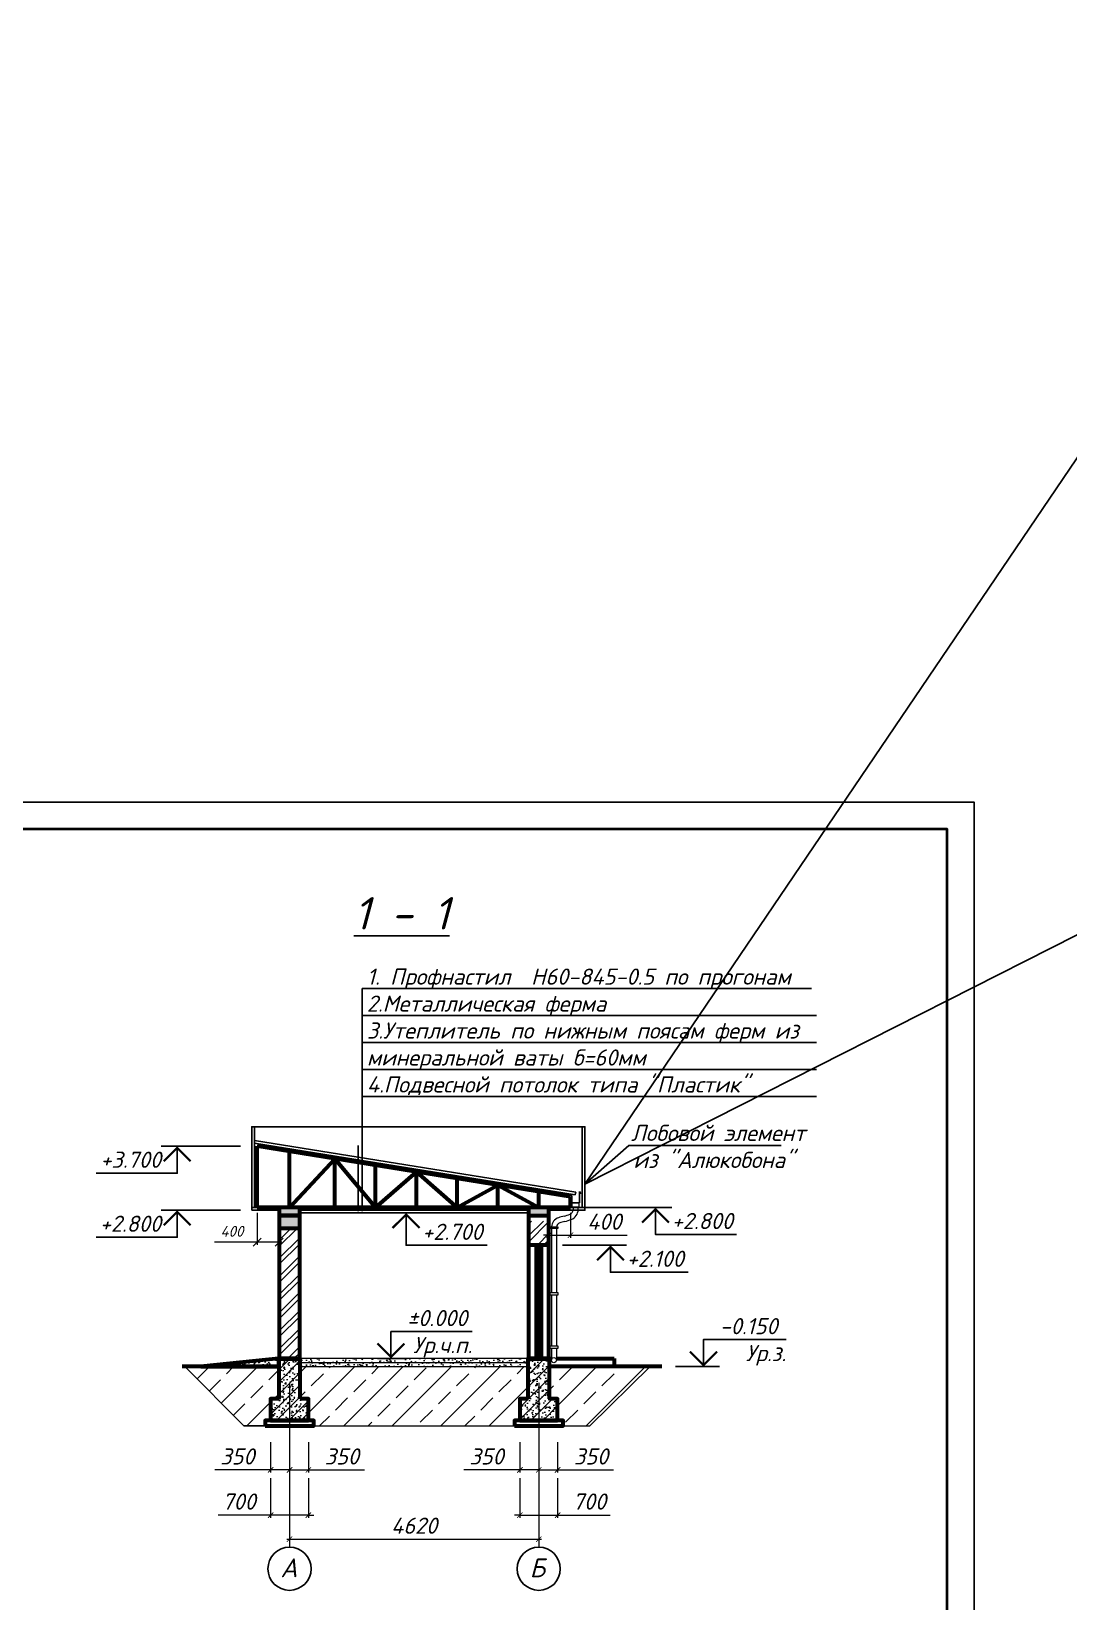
# Model space of a CAD drawing. Extents: x 108150 to 142535, y -18867 to -9422.
# Drawn here: x 138421.6 to 138613.8, y -16699.6 to -16408.3 of the extents above; entities that cross this region are included whole.
import ezdxf
from ezdxf.enums import TextEntityAlignment as Align

# ---------------------------------------------------------------- set-up
doc = ezdxf.new("R2010")
doc.units = 0
doc.header["$MEASUREMENT"] = 0
doc.header["$PDMODE"] = 32
doc.header["$PDSIZE"] = 0.6
doc.layers.add('1', color=4, linetype='Continuous', lineweight=40)
doc.styles.add('ГОСТ -3', font='isocpeui.ttf', dxfattribs={"height": 3})
doc.styles.add('ГОСТ 300', font='isocpeui.ttf', dxfattribs={"height": 300})
doc.styles.add('ГОСТ-2', font='isocpeui.ttf', dxfattribs={"oblique": 1, "height": 2})
doc.styles.add('ГОСТ-3А', font='isocpeui.ttf', dxfattribs={"height": 3})
doc.dimstyles.new('100-2', dxfattribs={"dimscale": 0, "dimtxt": 2, "dimasz": 1.5, "dimexe": 0.5, "dimexo": 1, "dimgap": 1, "dimtad": 1, "dimdec": 0, "dimlfac": 100, "dimdsep": 46, "dimtxsty": 'ГОСТ-2', "dimblk": 'OBLIQUE', "dimcen": 2, "dimdle": 0.5, "dimclrd": 7, "dimclre": 7, "dimclrt": 7, "dimadec": 0, "dimazin": 0, "dimtfac": 1, "dimtdec": 0, "dimtmove": 0, "dimatfit": 3, "dimfxl": 2, "dimlwd": 15, "dimlwe": 15, "dimarcsym": 0})
doc.dimstyles.new('100-3А', dxfattribs={"dimtxt": 3, "dimasz": 1, "dimexe": 0.5, "dimexo": 1, "dimgap": 1, "dimtad": 1, "dimdec": 0, "dimlfac": 100, "dimtxsty": 'ГОСТ -3', "dimblk": 'ARCHTICK', "dimcen": 2.5, "dimdle": 0.5, "dimclrd": 7, "dimclre": 7, "dimclrt": 7, "dimadec": 0, "dimazin": 0, "dimtfac": 1, "dimtdec": 0, "dimtmove": 0, "dimatfit": 0, "dimldrblk": 'DOT', "dimfxl": 1, "dimlwd": 15, "dimlwe": 15, "dimarcsym": 0})
doc.dimstyles.new('м100', dxfattribs={"dimtxt": 2.5, "dimasz": 2.5, "dimexe": 2, "dimexo": 0.625, "dimtad": 1, "dimdec": 0, "dimlfac": 100, "dimtxsty": 'Standard', "dimblk": 'OBLIQUE', "dimcen": -2.5, "dimdle": 2, "dimadec": 0, "dimazin": 0, "dimtfac": 1, "dimtdec": 0, "dimtmove": 0, "dimatfit": 3, "dimfxl": 1, "dimarcsym": 0})
pattern_1 = [(50, (147010.3048, -7911.6775), (2.27730836, -0.19923857), [0.238125, -2.619375]), (355, (147010.3048, -7911.6775), (-0.44053532, 2.38820804), [0.1905, -2.0955]), (100.451, (147010.4946, -7911.6941), (1.83678127, 2.1889586), [0.202375, -2.226125]), (46.1842, (147010.3048, -7911.0425), (3.388488, -0.5255291), [0.3571875, -3.9290625]), (96.6356, (147010.5872, -7911.0863), (2.9675529, 3.09281945), [0.3035625, -3.3391875]), (351.184, (147010.3048, -7911.0425), (2.9675576, 3.092814), [0.28575, -3.14325]), (21, (147010.6223, -7911.2013), (1.895186, -1.27831898), [0.238125, -2.619375]), (326, (147010.6223, -7911.2013), (0.77252535, 2.30234958), [0.1905, -2.0955]), (71.4514, (147010.7802, -7911.3078), (2.66770613, 1.02403572), [0.202375, -2.226125]), (37.5, (147010.3048, -7911.6775), (0.03860754, 1.056937986), [0, -2.0701, 0, -2.12725, 0, -2.1034375]), (7.5, (147010.3048, -7911.6775), (0.83524578, 1.25225719), [0, -1.21285, 0, -2.022475, 0, -0.8016875]), (327.5, (147009.5968, -7911.6775), (1.69488244, -0.0716093), [0, -0.79375, 0, -2.4765, 0, -3.286125]), (317.5, (147009.2793, -7911.6775), (1.85161477, 0.31783114), [0, -1.031875, 0, -1.64465, 0, -2.333625])]
pattern_2 = [(45, (147010.3048, -7911.6775), (-1.12253202, 1.12253202), [])]

# ---------------------------------------------------------------- blocks, each defined once
blk = doc.blocks.new('_ArchTick')
at = {"color": 0, "linetype": 'ByBlock', "const_width": 0.15}
blk.add_lwpolyline([(-0.5, -0.5), (0.5, 0.5)], dxfattribs=at)
blk = doc.blocks.new('*D2759')
at = {"color": 7, "lineweight": 15, "transparency": 16777216}
for p, q in [((138465.92, -16676.66), (138465.92, -16684.05)), ((138472.92, -16676.66), (138472.92, -16684.05)), ((138465.92, -16683.55), (138456.16, -16683.55)), ((138472.92, -16683.55), (138465.92, -16683.55)), ((138472.92, -16683.55), (138473.92, -16683.55))]:
    blk.add_line(p, q, dxfattribs=at)
at = {"layer": 'Defpoints', "color": 0, "lineweight": 0, "transparency": 16777216}
for p in [(138465.92, -16675.66), (138472.92, -16675.66), (138465.92, -16683.55)]:
    blk.add_point(p, dxfattribs=at)
at = {"color": 7, "lineweight": 15, "transparency": 16777216}
blk.add_blockref('_ArchTick', (138465.92, -16683.55), dxfattribs=at)
at = {"color": 7, "lineweight": 15, "transparency": 16777216, "rotation": 180}
blk.add_blockref('_ArchTick', (138472.92, -16683.55), dxfattribs=at)
at = {"color": 7, "lineweight": 25, "transparency": 16777216, "insert": (138460.04, -16681.03), "char_height": 3, "attachment_point": 5, "style": 'ГОСТ-3А'}
blk.add_mtext('700', dxfattribs=at)
blk = doc.blocks.new('_Dot')
at = {"color": 0, "linetype": 'ByBlock', "lineweight": -2}
blk.add_line((-0.5, 0), (-1, 0), dxfattribs=at)
at = {"color": 0, "linetype": 'ByBlock', "const_width": 0.5}
blk.add_lwpolyline([(-0.25, 0, 1), (0.25, 0, 1)], format="xyb", close=True, dxfattribs=at)
blk = doc.blocks.new('*D2761')
at = {"color": 7, "lineweight": 15, "transparency": 16777216}
for p, q in [((138515.62, -16670), (138515.62, -16675.66)), ((138519.12, -16670), (138519.12, -16675.66)), ((138515.62, -16675.16), (138514.62, -16675.16)), ((138515.62, -16675.16), (138519.12, -16675.16)), ((138519.12, -16675.16), (138529.49, -16675.16))]:
    blk.add_line(p, q, dxfattribs=at)
at = {"layer": 'Defpoints', "color": 0, "lineweight": 0, "transparency": 16777216}
for p in [(138515.62, -16669), (138519.12, -16669), (138519.12, -16675.16)]:
    blk.add_point(p, dxfattribs=at)
at = {"color": 7, "lineweight": 15, "transparency": 16777216}
blk.add_blockref('_ArchTick', (138515.62, -16675.16), dxfattribs=at)
at = {"color": 7, "lineweight": 15, "transparency": 16777216, "rotation": 180}
blk.add_blockref('_ArchTick', (138519.12, -16675.16), dxfattribs=at)
at = {"color": 7, "lineweight": 25, "transparency": 16777216, "insert": (138525.31, -16672.66), "char_height": 3, "attachment_point": 5, "style": 'ГОСТ-3А'}
blk.add_mtext('350', dxfattribs=at)
blk = doc.blocks.new('*D2762')
at = {"color": 7, "lineweight": 15, "transparency": 16777216}
for p, q in [((138512.12, -16670), (138512.12, -16675.66)), ((138515.62, -16670), (138515.62, -16675.66)), ((138512.12, -16675.16), (138501.75, -16675.16)), ((138515.62, -16675.16), (138512.12, -16675.16)), ((138515.62, -16675.16), (138516.62, -16675.16))]:
    blk.add_line(p, q, dxfattribs=at)
at = {"layer": 'Defpoints', "color": 0, "lineweight": 0, "transparency": 16777216}
for p in [(138512.12, -16669), (138515.62, -16669), (138512.12, -16675.16)]:
    blk.add_point(p, dxfattribs=at)
at = {"color": 7, "lineweight": 15, "transparency": 16777216}
blk.add_blockref('_ArchTick', (138512.12, -16675.16), dxfattribs=at)
at = {"color": 7, "lineweight": 15, "transparency": 16777216, "rotation": 180}
blk.add_blockref('_ArchTick', (138515.62, -16675.16), dxfattribs=at)
at = {"color": 7, "lineweight": 25, "transparency": 16777216, "insert": (138505.94, -16672.66), "char_height": 3, "attachment_point": 5, "style": 'ГОСТ-3А'}
blk.add_mtext('350', dxfattribs=at)
blk = doc.blocks.new('*D2763')
at = {"color": 7, "lineweight": 15, "transparency": 16777216}
for p, q in [((138512.12, -16676.66), (138512.12, -16684.05)), ((138519.12, -16676.66), (138519.12, -16684.05)), ((138512.12, -16683.55), (138511.12, -16683.55)), ((138512.12, -16683.55), (138519.12, -16683.55)), ((138519.12, -16683.55), (138528.89, -16683.55))]:
    blk.add_line(p, q, dxfattribs=at)
at = {"layer": 'Defpoints', "color": 0, "lineweight": 0, "transparency": 16777216}
for p in [(138512.12, -16675.66), (138519.12, -16675.66), (138519.12, -16683.55)]:
    blk.add_point(p, dxfattribs=at)
at = {"color": 7, "lineweight": 15, "transparency": 16777216}
blk.add_blockref('_ArchTick', (138512.12, -16683.55), dxfattribs=at)
at = {"color": 7, "lineweight": 15, "transparency": 16777216, "rotation": 180}
blk.add_blockref('_ArchTick', (138519.12, -16683.55), dxfattribs=at)
at = {"color": 7, "lineweight": 25, "transparency": 16777216, "insert": (138525, -16681.03), "char_height": 3, "attachment_point": 5, "style": 'ГОСТ-3А'}
blk.add_mtext('700', dxfattribs=at)
blk = doc.blocks.new('*D2909')
at = {"color": 7, "lineweight": 15, "transparency": 16777216}
for p, q in [((138517.52, -16627.5), (138517.52, -16632.12)), ((138521.52, -16627.5), (138521.52, -16632.12)), ((138517.52, -16631.62), (138516.52, -16631.62)), ((138517.52, -16631.62), (138521.52, -16631.62)), ((138521.52, -16631.62), (138532.04, -16631.62))]:
    blk.add_line(p, q, dxfattribs=at)
at = {"layer": 'Defpoints', "color": 0, "lineweight": 0, "transparency": 16777216}
for p in [(138517.52, -16626.5), (138521.52, -16626.5), (138521.52, -16631.62)]:
    blk.add_point(p, dxfattribs=at)
at = {"color": 7, "lineweight": 15, "transparency": 16777216}
blk.add_blockref('_ArchTick', (138517.52, -16631.62), dxfattribs=at)
at = {"color": 7, "lineweight": 15, "transparency": 16777216, "rotation": 180}
blk.add_blockref('_ArchTick', (138521.52, -16631.62), dxfattribs=at)
at = {"color": 7, "lineweight": 25, "transparency": 16777216, "insert": (138527.78, -16629.12), "char_height": 3, "attachment_point": 5, "style": 'ГОСТ-3А'}
blk.add_mtext('400', dxfattribs=at)
blk = doc.blocks.new('_Oblique')
at = {"color": 0, "linetype": 'ByBlock', "lineweight": -2}
blk.add_line((-0.5, -0.5), (0.5, 0.5), dxfattribs=at)
blk = doc.blocks.new('*D2910')
at = {"color": 7, "lineweight": 15, "transparency": 16777216}
for p, q in [((138463.42, -16627.5), (138463.42, -16633.4)), ((138467.52, -16627.5), (138467.52, -16633.4)), ((138463.42, -16632.9), (138455.54, -16632.9)), ((138468.02, -16632.9), (138463.42, -16632.9))]:
    blk.add_line(p, q, dxfattribs=at)
at = {"layer": 'Defpoints', "color": 0, "lineweight": 0, "transparency": 16777216}
for p in [(138463.42, -16626.5), (138467.52, -16626.5), (138463.42, -16632.9)]:
    blk.add_point(p, dxfattribs=at)
at = {"color": 7, "lineweight": 15, "transparency": 16777216, "xscale": 1.5, "yscale": 1.5, "zscale": 1.5, "rotation": 180}
blk.add_blockref('_Oblique', (138463.42, -16632.9), dxfattribs=at)
at = {"color": 7, "lineweight": 15, "transparency": 16777216, "xscale": 1.5, "yscale": 1.5, "zscale": 1.5}
blk.add_blockref('_Oblique', (138467.52, -16632.9), dxfattribs=at)
at = {"color": 7, "lineweight": 15, "transparency": 16777216, "insert": (138458.73, -16630.9), "char_height": 2, "attachment_point": 5, "style": 'ГОСТ-2'}
blk.add_mtext('400', dxfattribs=at)
blk = doc.blocks.new('*D2764')
at = {"color": 7, "lineweight": 15, "transparency": 16777216}
for p, q in [((138469.42, -16670), (138469.42, -16675.66)), ((138472.92, -16670), (138472.92, -16675.66)), ((138469.42, -16675.16), (138468.42, -16675.16)), ((138469.42, -16675.16), (138472.92, -16675.16)), ((138472.92, -16675.16), (138483.29, -16675.16))]:
    blk.add_line(p, q, dxfattribs=at)
at = {"layer": 'Defpoints', "color": 0, "lineweight": 0, "transparency": 16777216}
for p in [(138469.42, -16669), (138472.92, -16669), (138472.92, -16675.16)]:
    blk.add_point(p, dxfattribs=at)
at = {"color": 7, "lineweight": 15, "transparency": 16777216}
blk.add_blockref('_ArchTick', (138469.42, -16675.16), dxfattribs=at)
at = {"color": 7, "lineweight": 15, "transparency": 16777216, "rotation": 180}
blk.add_blockref('_ArchTick', (138472.92, -16675.16), dxfattribs=at)
at = {"color": 7, "lineweight": 25, "transparency": 16777216, "insert": (138479.11, -16672.66), "char_height": 3, "attachment_point": 5, "style": 'ГОСТ-3А'}
blk.add_mtext('350', dxfattribs=at)
blk = doc.blocks.new('*D2765')
at = {"color": 7, "lineweight": 15, "transparency": 16777216}
for p, q in [((138465.92, -16670), (138465.92, -16675.66)), ((138469.42, -16670), (138469.42, -16675.66)), ((138465.92, -16675.16), (138455.55, -16675.16)), ((138469.42, -16675.16), (138465.92, -16675.16)), ((138469.42, -16675.16), (138470.42, -16675.16))]:
    blk.add_line(p, q, dxfattribs=at)
at = {"layer": 'Defpoints', "color": 0, "lineweight": 0, "transparency": 16777216}
for p in [(138465.92, -16669), (138469.42, -16669), (138465.92, -16675.16)]:
    blk.add_point(p, dxfattribs=at)
at = {"color": 7, "lineweight": 15, "transparency": 16777216}
blk.add_blockref('_ArchTick', (138465.92, -16675.16), dxfattribs=at)
at = {"color": 7, "lineweight": 15, "transparency": 16777216, "rotation": 180}
blk.add_blockref('_ArchTick', (138469.42, -16675.16), dxfattribs=at)
at = {"color": 7, "lineweight": 25, "transparency": 16777216, "insert": (138459.74, -16672.66), "char_height": 3, "attachment_point": 5, "style": 'ГОСТ-3А'}
blk.add_mtext('350', dxfattribs=at)

msp = doc.modelspace()

# ---------------------------------------------------------------- hatches: boundary and pattern name
at = {"lineweight": 15}
h = msp.add_hatch(color=7, dxfattribs=at)
h.set_gradient(color1=(173, 173, 173), color2=(140, 140, 140), one_color=1, tint=0.55)
h.paths.add_polyline_path([(138471.3222, -16626.4971), (138467.5222, -16626.4971), (138467.5222, -16630.2971), (138471.3222, -16630.2971)])
h = msp.add_hatch(color=7, dxfattribs=at)
h.set_gradient(color1=(173, 173, 173), color2=(140, 140, 140), one_color=1, tint=0.55)
h.paths.add_polyline_path([(138517.5222, -16627.9971), (138517.5222, -16626.4971), (138513.7222, -16626.4971), (138513.7222, -16627.9971)])
at = {"lineweight": 25}
h = msp.add_hatch(dxfattribs=at)
h.set_pattern_fill('ANSI32', scale=0.25, style=0)
h.set_pattern_definition([(45, (145143.7472, -11079.3758), (-1.683798, 1.683798), []), (45, (145144.8697, -11079.3758), (-1.683798, 1.683798), [])])
h.paths.add_polyline_path([(138513.7222, -16633.4971), (138517.5222, -16633.4971), (138517.5222, -16628.9971), (138513.7222, -16628.9971)])
h = msp.add_hatch(dxfattribs=at)
h.set_pattern_fill('ANSI32', scale=0.25, style=0)
h.set_pattern_definition([(45, (145135.3472, -11079.3758), (-1.683798, 1.683798), []), (45, (145136.4697, -11079.3758), (-1.683798, 1.683798), [])])
h.paths.add_polyline_path([(138471.3222, -16630.2971), (138467.5222, -16630.2971), (138467.5222, -16654.4971), (138471.3222, -16654.4971)])
at = {"lineweight": 15}
h = msp.add_hatch(dxfattribs=at)
h.set_pattern_fill('AR-CONC', color=116, scale=0.0125, style=0)
h.set_pattern_definition([(50, (147010.3048, -7908.6775), (2.27730836, -0.19923857), [0.238125, -2.619375]), (355, (147010.3048, -7908.6775), (-0.44053532, 2.38820804), [0.1905, -2.0955]), (100.451, (147010.4946, -7908.6941), (1.83678127, 2.1889586), [0.202375, -2.226125]), (46.1842, (147010.3048, -7908.0425), (3.388488, -0.5255291), [0.3571875, -3.9290625]), (96.6356, (147010.5872, -7908.0863), (2.9675529, 3.09281945), [0.3035625, -3.3391875]), (351.184, (147010.3048, -7908.0425), (2.9675576, 3.092814), [0.28575, -3.14325]), (21, (147010.6223, -7908.2013), (1.895186, -1.27831898), [0.238125, -2.619375]), (326, (147010.6223, -7908.2013), (0.77252535, 2.30234958), [0.1905, -2.0955]), (71.4514, (147010.7802, -7908.3078), (2.66770613, 1.02403572), [0.202375, -2.226125]), (37.5, (147010.3048, -7908.6775), (0.03860754, 1.056937986), [0, -2.0701, 0, -2.12725, 0, -2.1034375]), (7.5, (147010.3048, -7908.6775), (0.83524578, 1.25225719), [0, -1.21285, 0, -2.022475, 0, -0.8016875]), (327.5, (147009.5968, -7908.6775), (1.69488244, -0.0716093), [0, -0.79375, 0, -2.4765, 0, -3.286125]), (317.5, (147009.2793, -7908.6775), (1.85161477, 0.31783114), [0, -1.031875, 0, -1.64465, 0, -2.333625])])
h.paths.add_polyline_path([(138467.4222, -16655.9971), (138467.4222, -16654.4971), (138452.9692, -16655.9971), (138455.4222, -16655.9971)])
h = msp.add_hatch(dxfattribs=at)
h.set_pattern_fill('AR-CONC', color=116, scale=0.0125, style=0)
h.set_pattern_definition(pattern_1)
h.paths.add_polyline_path([(138472.9222, -16661.9971), (138471.4222, -16661.9971), (138471.4222, -16654.7971), (138467.4222, -16654.7971), (138467.4222, -16661.9971), (138465.9222, -16661.9971), (138465.9222, -16665.9971), (138472.9222, -16665.9971)])
h = msp.add_hatch(dxfattribs=at)
h.set_pattern_fill('ANSI31', color=116, scale=0.5, style=0)
h.set_pattern_definition(pattern_2)
h.paths.add_polyline_path([(138472.9222, -16661.9971), (138471.4222, -16661.9971), (138471.4222, -16654.7971), (138467.4222, -16654.7971), (138467.4222, -16661.9971), (138465.9222, -16661.9971), (138465.9222, -16665.9971), (138472.9222, -16665.9971)])
h = msp.add_hatch(color=116, dxfattribs=at)
h.set_gradient(color1=(132, 132, 132), color2=(145, 145, 145), one_color=1, tint=0.57)
h.paths.add_polyline_path([(138471.4222, -16654.7971), (138471.4222, -16654.4971), (138467.4222, -16654.4971), (138467.4222, -16654.7971)])
h = msp.add_hatch(dxfattribs=at)
h.set_pattern_fill('AR-CONC', color=116, scale=0.0125, style=0)
h.set_pattern_definition(pattern_1)
h.paths.add_polyline_path([(138471.4222, -16654.4971), (138471.4222, -16655.2471), (138513.6222, -16655.2471), (138513.6222, -16654.4971)])
h = msp.add_hatch(dxfattribs=at)
h.set_pattern_fill('AR-CONC', color=116, scale=0.0125, style=0)
h.set_pattern_definition(pattern_1)
h.paths.add_polyline_path([(138513.6222, -16655.9971), (138513.6222, -16655.2471), (138471.4222, -16655.2471), (138471.4222, -16655.9971)])
h = msp.add_hatch(dxfattribs=at)
h.set_pattern_fill('AR-CONC', color=116, scale=0.0125, style=0)
h.set_pattern_definition(pattern_1)
h.paths.add_polyline_path([(138517.6222, -16654.7971), (138513.6222, -16654.7971), (138513.6222, -16661.9971), (138512.1222, -16661.9971), (138512.1222, -16665.9971), (138519.1222, -16665.9971), (138519.1222, -16661.9971), (138517.6222, -16661.9971)])
h = msp.add_hatch(dxfattribs=at)
h.set_pattern_fill('ANSI31', color=116, scale=0.5, style=0)
h.set_pattern_definition(pattern_2)
h.paths.add_polyline_path([(138517.6222, -16654.7971), (138513.6222, -16654.7971), (138513.6222, -16661.9971), (138512.1222, -16661.9971), (138512.1222, -16665.9971), (138519.1222, -16665.9971), (138519.1222, -16661.9971), (138517.6222, -16661.9971)])
h = msp.add_hatch(color=116, dxfattribs=at)
h.set_gradient(color1=(132, 132, 132), color2=(145, 145, 145), one_color=1, tint=0.57)
h.paths.add_polyline_path([(138517.6222, -16654.7971), (138517.6222, -16654.4971), (138513.6222, -16654.4971), (138513.6222, -16654.7971)])
h = msp.add_hatch(dxfattribs=at)
h.set_pattern_fill('ANSI33', color=116, style=0)
h.set_pattern_definition([(45, (147010.305, -7911.6775), (-4.490128, 4.490128), []), (45, (147014.795, -7911.6775), (-4.490128, 4.490128), [3.175, -1.5875])])
h.paths.add_polyline_path([(138511.1222, -16666.9971), (138511.1222, -16665.9971), (138512.1222, -16665.9971), (138512.1222, -16661.9971), (138513.6222, -16661.9971), (138513.6222, -16655.9971), (138471.4222, -16655.9971), (138471.4222, -16661.9971), (138472.9222, -16661.9971), (138472.9222, -16665.9971), (138473.9222, -16665.9971), (138473.9222, -16666.9971)])
h.paths.add_polyline_path([(138525.1222, -16666.9971), (138536.2666, -16655.9971), (138517.6222, -16655.9971), (138517.6222, -16661.9971), (138519.1222, -16661.9971), (138519.1222, -16665.9971), (138520.1222, -16665.9971), (138520.1222, -16666.9971)])
h.paths.add_polyline_path([(138465.9222, -16661.9971), (138467.4222, -16661.9971), (138467.4222, -16655.9971), (138452.4398, -16655.9971), (138449.9868, -16655.9971), (138460.9222, -16666.9971), (138464.9222, -16666.9971), (138464.9222, -16665.9971), (138465.9222, -16665.9971)])

# ---------------------------------------------------------------- linework, layer by layer
at = {"color": 0}
for p, q in [((138482.8999, -16627.1453, -754.4947), (138482.8999, -16585.8749, -754.4947)), ((138482.8999, -16585.8749, -754.4947), (138566.1953, -16585.8749, -754.4947)), ((138482.8999, -16590.8749, -754.4947), (138567.0989, -16590.8749, -754.4947)), ((138482.8999, -16595.8749, -754.4947), (138567.0989, -16595.8749, -754.4947)), ((138482.8999, -16600.8749, -754.4947), (138567.0989, -16600.8749, -754.4947)), ((138482.8999, -16605.8749, -754.4947), (138567.0989, -16605.8749, -754.4947))]:
    msp.add_line(p, q, dxfattribs=at)
at = {"color": 7, "lineweight": 25}
for p, q in [((138462.4222, -16611.4971, -754.4947), (138524.1827, -16611.4971, -754.4947)), ((138522.4827, -16623.652, -754.4947), (138462.9222, -16614.0455, -754.4947)), ((138522.4041, -16624.1393, -754.4947), (138462.9222, -16614.5455, -754.4947)), ((138522.4827, -16623.652, -754.4947), (138522.4041, -16624.1393, -754.4947)), ((138523.1827, -16625.6499, -754.4947), (138523.1827, -16623.5499, -754.4947)), ((138523.1827, -16623.5499, -754.4947), (138523.4413, -16623.9435, -754.4947)), ((138488.5229, -16626.4971, -754.4947), (138494.0229, -16626.4971, -754.4947)), ((138521.7827, -16624.2499, -754.4947), (138519.9966, -16623.9618, -754.4947)), ((138521.7827, -16624.2499, -754.4947), (138521.7827, -16625.6499, -754.4947)), ((138521.7827, -16625.6499, -754.4947), (138523.1827, -16625.6499, -754.4947)), ((138485.7251, -16654.4971, -754.4947), (138491.2251, -16654.4971, -754.4947)), ((138464.9222, -16666.9971, -754.4947), (138460.9222, -16666.9971, -754.4947))]:
    msp.add_line(p, q, dxfattribs=at)
at = {"color": 116, "lineweight": 25}
for p, q in [((138460.3539, -16615.1261, -754.4947), (138445.5984, -16615.1261, -754.4947)), ((138524.0222, -16626.4971, -754.4947), (138540.2718, -16626.4971, -754.4947)), ((138460.3539, -16626.9971, -754.4947), (138445.5984, -16626.9971, -754.4947)), ((138513.7222, -16626.9971, -754.4947), (138471.3222, -16626.9971, -754.4947)), ((138513.7222, -16627.4971, -754.4947), (138471.3222, -16627.4971, -754.4947)), ((138520.0222, -16633.4971, -754.4947), (138531.9181, -16633.4971, -754.4947)), ((138540.9685, -16655.9971, -754.4947), (138549.1585, -16655.9971, -754.4947))]:
    msp.add_line(p, q, dxfattribs=at)
at = {"color": 7, "lineweight": 60}
for p, q in [((138521.5222, -16624.4971, -754.4947), (138463.4222, -16615.1261, -754.4947)), ((138463.4222, -16626.4971, -754.4947), (138463.4222, -16615.1261, -754.4947)), ((138469.4222, -16626.4971, -754.4947), (138469.4222, -16616.0939, -754.4947)), ((138469.4222, -16626.4971, -754.4947), (138477.8222, -16617.4487, -754.4947)), ((138477.8222, -16626.4971, -754.4947), (138477.8222, -16617.4487, -754.4947)), ((138477.8222, -16617.4487, -754.4947), (138485.3822, -16626.4971, -754.4947)), ((138485.3822, -16626.4971, -754.4947), (138485.3822, -16618.6681, -754.4947)), ((138485.3822, -16626.4971, -754.4947), (138492.9422, -16619.8874, -754.4947)), ((138492.9422, -16626.4971, -754.4947), (138492.9422, -16619.8874, -754.4947)), ((138492.9422, -16619.8874, -754.4947), (138500.5022, -16626.4971, -754.4947)), ((138500.5022, -16626.4971, -754.4947), (138500.5022, -16621.1068, -754.4947)), ((138500.5022, -16626.4971, -754.4947), (138508.0622, -16622.3261, -754.4947)), ((138508.0622, -16626.4971, -754.4947), (138508.0622, -16622.3261, -754.4947)), ((138508.0622, -16622.3261, -754.4947), (138515.6222, -16626.4971, -754.4947)), ((138515.6222, -16626.4971, -754.4947), (138515.6222, -16623.5455, -754.4947)), ((138521.5222, -16626.4971, -754.4947), (138463.4222, -16626.4971, -754.4947)), ((138521.5222, -16626.4971, -754.4947), (138521.5222, -16624.4971, -754.4947))]:
    msp.add_line(p, q, dxfattribs=at)
at = {"color": 0, "lineweight": 25}
msp.add_line((138482.1169, -16627.1453, -754.4947), (138482.1169, -16614.9952, -754.4947), dxfattribs=at)
at = {"color": 116, "lineweight": 15}
for p, q in [((138467.5222, -16626.4971, -754.4947), (138463.4222, -16626.4971, -754.4947)), ((138460.9222, -16666.9971, -754.4947), (138449.9868, -16655.9971, -754.4947)), ((138525.1222, -16666.9971, -754.4947), (138536.2666, -16655.9971, -754.4947)), ((138460.9222, -16666.9971, -754.4947), (138525.1222, -16666.9971, -754.4947))]:
    msp.add_line(p, q, dxfattribs=at)
at = {"color": 7, "lineweight": 15}
for p, q in [((138471.3222, -16626.4971, -754.4947), (138467.5222, -16626.4971, -754.4947)), ((138517.5222, -16626.4971, -754.4947), (138513.7222, -16626.4971, -754.4947)), ((138471.3222, -16654.4971, -754.4947), (138471.3222, -16641.204, -754.4947)), ((138467.5222, -16654.4971, -754.4947), (138471.3222, -16654.4971, -754.4947)), ((138513.7222, -16654.4971, -754.4947), (138471.4222, -16654.4971, -754.4947)), ((138471.4222, -16655.2471, -754.4947), (138513.6222, -16655.2471, -754.4947)), ((138513.7222, -16654.4971, -754.4947), (138517.5222, -16654.4971, -754.4947)), ((138471.4222, -16655.9971, -754.4947), (138513.6222, -16655.9971, -754.4947)), ((138469.4222, -16658.9971, -754.4947), (138469.4222, -16689.4971, -754.4947)), ((138515.6222, -16658.9971, -754.4947), (138515.6222, -16689.4971, -754.4947))]:
    msp.add_line(p, q, dxfattribs=at)
at = {"color": 116, "lineweight": 60}
for p, q in [((138467.5222, -16626.4971, -754.4947), (138467.5222, -16654.4971, -754.4947)), ((138471.3222, -16654.4971, -754.4947), (138471.3222, -16626.4971, -754.4947)), ((138513.7222, -16626.4971, -754.4947), (138513.7222, -16654.4971, -754.4947)), ((138517.5222, -16654.4971, -754.4947), (138517.5222, -16626.4971, -754.4947)), ((138515.6222, -16633.4971, -754.4947), (138515.6222, -16654.4971, -754.4947)), ((138517.6222, -16654.4971, -754.4947), (138517.9746, -16654.4971, -754.4947)), ((138518.9179, -16654.4971, -754.4947), (138529.6222, -16654.4971, -754.4947)), ((138529.6222, -16654.4971, -754.4947), (138529.6222, -16655.9971, -754.4947)), ((138467.4222, -16655.9971, -754.4947), (138449.5222, -16655.9971, -754.4947)), ((138538.4685, -16655.9971, -754.4947), (138517.6222, -16655.9971, -754.4947))]:
    msp.add_line(p, q, dxfattribs=at)
at = {"color": 7, "lineweight": 20}
for p, q in [((138521.9807, -16626.4046, -754.4947), (138521.9807, -16626.8746, -754.4947)), ((138522.9242, -16626.8746, -754.4947), (138522.9242, -16626.4046, -754.4947)), ((138517.9735, -16630.3742, -754.4947), (138517.9739, -16642.2771, -754.4947)), ((138518.9168, -16630.3742, -754.4947), (138518.9172, -16642.2771, -754.4947)), ((138517.974, -16642.7573, -754.4947), (138517.9746, -16652.1609, -700.4412)), ((138518.9174, -16642.7573, -754.4947), (138518.9179, -16652.1609, -700.4412)), ((138517.9729, -16652.6411, -700.4412), (138517.9729, -16654.7968, -700.4412)), ((138518.9162, -16652.6411, -700.4412), (138518.9162, -16654.7968, -700.4412))]:
    msp.add_line(p, q, dxfattribs=at)
at = {"color": 7, "lineweight": 25, "elevation": -754.4947}
for points in [[(138176.3475, -16848.334), (138596.3475, -16848.334), (138596.3475, -16551.334), (138176.3475, -16551.334)], [(138462.4222, -16626.4971), (138462.9222, -16626.4971), (138462.9222, -16611.4971), (138462.4222, -16611.4971)], [(138524.1827, -16626.4971), (138523.6827, -16626.4971), (138523.6827, -16611.4971), (138524.1827, -16611.4971)], [(138462.4222, -16626.9971), (138467.5222, -16626.9971), (138467.5222, -16626.4971), (138462.4222, -16626.4971)], [(138517.5222, -16626.9971), (138524.1827, -16626.9971), (138524.1827, -16626.4971), (138517.5222, -16626.4971)]]:
    msp.add_lwpolyline(points, close=True, dxfattribs=at)
at = {"color": 7, "lineweight": 40, "elevation": -754.4947}
msp.add_lwpolyline([(138196.3475, -16843.334), (138591.3475, -16843.334), (138591.3475, -16556.334), (138196.3475, -16556.334)], close=True, dxfattribs=at)
at = {"color": 116, "lineweight": 25, "elevation": -754.4947}
for points in [[(138448.5984, -16615.1261), (138448.5984, -16620.1261), (138433.587, -16620.1261)], [(138537.2718, -16626.4971), (138537.2718, -16631.4971), (138552.2831, -16631.4971)], [(138448.5984, -16626.9971), (138448.5984, -16631.9971), (138433.587, -16631.9971)], [(138528.9181, -16633.4971), (138528.9181, -16638.4971), (138543.3068, -16638.4971)], [(138546.1585, -16655.9971), (138546.1585, -16650.9971), (138561.479, -16650.9971)]]:
    msp.add_lwpolyline(points, dxfattribs=at)
for points in [[(138451.0984, -16617.9089, 0.4, 0.4, 0), (138448.5984, -16615.4089, 0.4, 0.4, 0), (138446.0984, -16617.9089, 0.4, 0.4, 0)], [(138534.7718, -16629.2799, 0.4, 0.4, 0), (138537.2718, -16626.7799, 0.4, 0.4, 0), (138539.7718, -16629.2799, 0.4, 0.4, 0)], [(138451.0984, -16629.7799, 0.4, 0.4, 0), (138448.5984, -16627.2799, 0.4, 0.4, 0), (138446.0984, -16629.7799, 0.4, 0.4, 0)], [(138526.4181, -16636.2799, 0.4, 0.4, 0), (138528.9181, -16633.7799, 0.4, 0.4, 0), (138531.4181, -16636.2799, 0.4, 0.4, 0)], [(138543.6585, -16653.2143, 0.4, 0.4, 0), (138546.1585, -16655.7143, 0.4, 0.4, 0), (138548.6585, -16653.2143, 0.4, 0.4, 0)]]:
    msp.add_lwpolyline(points, format="xyseb", dxfattribs=at)
at = {"color": 7, "lineweight": 15, "elevation": -754.4947}
for points in [[(138467.5222, -16630.2971), (138471.3222, -16630.2971), (138471.3222, -16626.4971), (138467.5222, -16626.4971)], [(138513.7222, -16627.9971), (138517.5222, -16627.9971), (138517.5222, -16626.4971), (138513.7222, -16626.4971)]]:
    msp.add_lwpolyline(points, close=True, dxfattribs=at)
at = {"color": 116, "lineweight": 60, "elevation": -754.4947}
for points in [[(138467.5222, -16627.9971), (138471.3222, -16627.9971), (138471.3222, -16626.4971), (138467.5222, -16626.4971)], [(138513.7222, -16627.9971), (138517.5222, -16627.9971), (138517.5222, -16626.4971), (138513.7222, -16626.4971)], [(138467.5222, -16630.2971), (138471.3222, -16630.2971), (138471.3222, -16627.9971), (138467.5222, -16627.9971)], [(138513.7222, -16654.4971), (138517.5222, -16654.4971), (138517.5222, -16633.4971), (138513.7222, -16633.4971)], [(138515.1222, -16654.4971), (138516.1222, -16654.4971), (138516.1222, -16633.4971), (138515.1222, -16633.4971)], [(138455.4222, -16655.9971), (138467.4222, -16655.9971), (138467.4222, -16654.4971), (138452.9692, -16655.9971)], [(138464.9222, -16666.9971), (138473.9222, -16666.9971), (138473.9222, -16665.9971), (138464.9222, -16665.9971)], [(138511.1222, -16666.9971), (138520.1222, -16666.9971), (138520.1222, -16665.9971), (138511.1222, -16665.9971)]]:
    msp.add_lwpolyline(points, close=True, dxfattribs=at)
at = {"color": 0, "linetype": 'ByBlock', "lineweight": 20, "elevation": -754.4947}
for points in [[(138521.8472, -16625.6499), (138523.0567, -16625.6499), (138523.0567, -16626.4046), (138521.8472, -16626.4046)], [(138519.1365, -16630.3742), (138517.5222, -16630.3742), (138517.5222, -16630.0713), (138519.1365, -16630.0713)]]:
    msp.add_lwpolyline(points, close=True, dxfattribs=at)
at = {"color": 7, "lineweight": 25, "elevation": -754.4947}
for points in [[(138488.5229, -16630.2799, 0.4, 0.4, 0), (138491.0229, -16627.7799, 0.4, 0.4, 0), (138493.5229, -16630.2799, 0.4, 0.4, 0)], [(138485.7251, -16651.7143, 0.4, 0.4, 0), (138488.2251, -16654.2143, 0.4, 0.4, 0), (138490.7251, -16651.7143, 0.4, 0.4, 0)]]:
    msp.add_lwpolyline(points, format="xyseb", dxfattribs=at)
for points in [[(138491.0229, -16627.7799), (138491.0229, -16633.4971), (138506.0873, -16633.4971)], [(138488.2251, -16654.4971), (138488.2251, -16649.4971), (138503.2888, -16649.4971)]]:
    msp.add_lwpolyline(points, dxfattribs=at)
at = {"color": 7, "lineweight": 20, "elevation": -754.4947}
for points in [[(138517.5222, -16642.2771), (138519.14, -16642.2771), (138519.14, -16642.7573), (138517.5222, -16642.7573)], [(138517.6222, -16652.1609), (138519.1394, -16652.1609), (138519.1394, -16652.6411), (138517.6222, -16652.6411)]]:
    msp.add_lwpolyline(points, close=True, dxfattribs=at)
at = {"color": 116, "lineweight": 60, "elevation": -754.4947}
for points in [[(138471.4222, -16661.9971), (138471.4222, -16654.4971), (138467.4222, -16654.4971), (138467.4222, -16661.9971)], [(138517.6222, -16661.9971), (138517.6222, -16654.4971), (138513.6222, -16654.4971), (138513.6222, -16661.9971)], [(138467.4222, -16661.9971), (138465.9222, -16661.9971), (138465.9222, -16665.9971), (138472.9222, -16665.9971), (138472.9222, -16661.9971), (138471.4222, -16661.9971)], [(138513.6222, -16661.9971), (138512.1222, -16661.9971), (138512.1222, -16665.9971), (138519.1222, -16665.9971), (138519.1222, -16661.9971), (138517.6222, -16661.9971)]]:
    msp.add_lwpolyline(points, dxfattribs=at)
at = {"color": 116, "lineweight": 15, "elevation": -754.4947}
for points in [[(138467.4222, -16654.7971), (138471.4222, -16654.7971), (138471.4222, -16654.4971), (138467.4222, -16654.4971)], [(138513.6222, -16654.7971), (138517.6222, -16654.7971), (138517.6222, -16654.4971), (138513.6222, -16654.4971)]]:
    msp.add_lwpolyline(points, close=True, dxfattribs=at)
at = {"color": 7, "lineweight": 20}
msp.add_circle((138518.4445, -16654.7968, -700.4412), 0.4717, dxfattribs=at)
at = {"color": 7, "lineweight": 25}
for centre in [(138469.4222, -16693.4971, -754.4947), (138515.6222, -16693.4971, -754.4947)]:
    msp.add_circle(centre, 4, dxfattribs=at)
at = {"color": 7, "lineweight": 20}
for centre, radius, start, end in [((138519.9152, -16630.19, -754.4947), 1.9218, 109.573493, 176.459015), ((138519.7805, -16630.1504, -754.4947), 0.8438, 109.356124, 174.620522), ((138521.2147, -16633.2494, -754.4947), 5.2436, 99.66573, 111.753511), ((138521.256, -16633.6767, -754.4947), 4.6653, 99.532428, 112.100327), ((138518.3397, -16620.4759, -754.4947), 7.8616, 284.697122, 293.041952), ((138518.5692, -16621.451, -754.4947), 7.8616, 284.092675, 293.041952), ((138521.135, -16626.912, -754.4947), 0.8465, 289.445034, 2.53716), ((138521.0024, -16626.8746, -754.4947), 1.9218, 289.573493, 359.99999)]:
    msp.add_arc(centre, radius, start, end, dxfattribs=at)

# ---------------------------------------------------------------- texts
at = {"color": 7, "lineweight": 25, "style": 'ГОСТ-3А'}
msp.add_text('%%u1 - 1', height=6, dxfattribs=at).set_placement((138490.1963, -16574.9164, -754.4947), align=Align.CENTER)
at = {"color": 0, "style": 'ГОСТ -3'}
for s, p in [('1. Профнастил  Н60-845-0.5 по прогонам ', (138483.7568, -16585.1642, -754.4947)), ('2.Металлическая ферма ', (138483.7568, -16590.1642, -754.4947)), ('3.Утеплитель по нижным поясам ферм из ', (138483.7568, -16595.1642, -754.4947)), ('минеральной ваты б=60мм', (138483.7568, -16600.1642, -754.4947)), ('4.Подвесной потолок типа "Пластик" ', (138483.7568, -16605.1642, -754.4947)), ('Лобовой элемент', (138532.7338, -16614.15, -754.4947)), ('из "Алюкобона"', (138533.1532, -16619.1651, -754.4947))]:
    msp.add_text(s, height=3, dxfattribs=at).set_placement(p)
at = {"color": 116, "lineweight": 25, "style": 'ГОСТ -3'}
for s, p in [('+3.700', (138445.5984, -16619.1261, -754.4947)), ('+2.800', (138445.5984, -16630.9971, -754.4947))]:
    msp.add_text(s, height=3, dxfattribs=at).set_placement(p, align=Align.RIGHT)
at = {"color": 7, "lineweight": 25, "style": 'ГОСТ-3А'}
for s, p in [('+2.700', (138494.0229, -16632.4971, -754.4947)), ('%%P0.000', (138491.2251, -16648.4971, -754.4947))]:
    msp.add_text(s, height=3, dxfattribs=at).set_placement(p)
at = {"color": 116, "lineweight": 25, "style": 'ГОСТ -3'}
for s, p in [('+2.800', (138540.2718, -16630.4971, -754.4947)), ('+2.100', (138531.9181, -16637.4971, -754.4947)), ('-0.150', (138549.1585, -16649.9971, -754.4947))]:
    msp.add_text(s, height=3, dxfattribs=at).set_placement(p)
at = {"color": 7, "lineweight": 25, "style": 'ГОСТ-3А'}
msp.add_text('Ур.ч.п.', height=3, dxfattribs=at).set_placement((138503.2888, -16650.4971, -754.4947), align=Align.TOP_RIGHT)
at = {"color": 116, "lineweight": 25, "style": 'ГОСТ -3'}
msp.add_text('Ур.з.', height=3, dxfattribs=at).set_placement((138561.479, -16651.9971, -754.4947), align=Align.TOP_RIGHT)
at = {"color": 7, "style": 'ГОСТ 300'}
for s, p in [('А', (138467.7294, -16695.0659, -754.4947)), ('Б', (138513.9294, -16695.0659, -754.4947))]:
    msp.add_text(s, height=3.5, dxfattribs=at).set_placement(p)

# ---------------------------------------------------------------- dimensions: what is measured, and where the dimension line sits
at = {"color": 116, "lineweight": 15}
dim = msp.add_linear_dim(base=(138463.4222, -16632.8995, -754.4947), p1=(138467.5222, -16626.4971, -754.4947), p2=(138463.4222, -16626.4971, -754.4947), text='400', dimstyle='100-2', override={"dimscale": 1}, dxfattribs=at)
dim.commit()
dim.dimension.update_dxf_attribs({"geometry": '*D2910', "text_midpoint": (138458.7313, -16630.8995, -754.4947)})
at = {"color": 7, "lineweight": 25}
for base, p1, p2, picture, middle in [((138521.5222, -16631.6192, -754.4947), (138517.5222, -16626.4971, -754.4947), (138521.5222, -16626.4971, -754.4947), '*D2909', (138527.7824, -16629.1192, -754.4947)), ((138465.9222, -16683.5485, -754.4947), (138472.9222, -16675.663, -754.4947), (138465.9222, -16675.663, -754.4947), '*D2759', (138460.0404, -16681.0292, -754.4947))]:
    dim = msp.add_linear_dim(base=base, p1=p1, p2=p2, dimstyle='100-3А', override={"dimtxsty": 'ГОСТ-3А', "dimfxl": 1.25}, dxfattribs=at)
    dim.commit()
    dim.dimension.update_dxf_attribs({"geometry": picture, "text_midpoint": middle})
for base, p1, p2, picture, middle in [((138465.9222, -16675.163, -754.4947), (138469.4222, -16668.9971, -754.4947), (138465.9222, -16668.9971, -754.4947), '*D2765', (138459.7358, -16672.663, -754.4947)), ((138472.9222, -16675.163, -754.4947), (138469.4222, -16668.9971, -754.4947), (138472.9222, -16668.9971, -754.4947), '*D2764', (138479.1086, -16672.663, -754.4947)), ((138512.1222, -16675.163, -754.4947), (138515.6222, -16668.9971, -754.4947), (138512.1222, -16668.9971, -754.4947), '*D2762', (138505.9358, -16672.663, -754.4947)), ((138519.1222, -16675.163, -754.4947), (138515.6222, -16668.9971, -754.4947), (138519.1222, -16668.9971, -754.4947), '*D2761', (138525.3086, -16672.663, -754.4947)), ((138519.1222, -16683.5485, -754.4947), (138512.1222, -16675.663, -754.4947), (138519.1222, -16675.663, -754.4947), '*D2763', (138525.004, -16681.0292, -754.4947))]:
    dim = msp.add_linear_dim(base=base, p1=p1, p2=p2, angle=180, dimstyle='100-3А', override={"dimtxsty": 'ГОСТ-3А', "dimfxl": 1.25}, dxfattribs=at)
    dim.commit()
    dim.dimension.update_dxf_attribs({"geometry": picture, "text_midpoint": middle})
msp.add_linear_dim(base=(138515.6222, -16688.0071, -754.4947), p1=(138469.4222, -16683.5485, -754.4947), p2=(138515.6222, -16683.5485, -754.4947), dimstyle='100-3А', override={"dimtxsty": 'ГОСТ-3А', "dimfxl": 1.25}, dxfattribs=at).render()

# ---------------------------------------------------------------- leaders
at = {"layer": '1', "color": 0, "lineweight": 20}
msp.add_leader([(138524.1827, -16622.1625, -754.4947), (138532.3149, -16614.9975, -754.4947), (138560.5607, -16614.9975, -754.4947)], dimstyle='м100', override={"dimasz": 250, "dimgap": 50, "dimtad": 0, "dimldrblk": 'Open30', "dimfxl": 1.25, "dimarcsym": 1}, dxfattribs=at)

doc.saveas('drawing.dxf')
